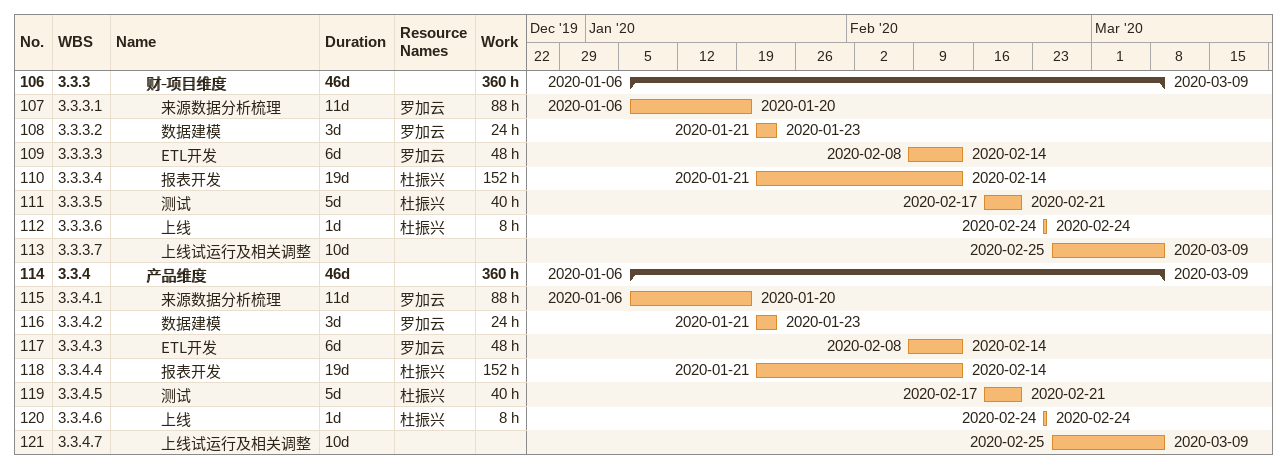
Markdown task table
| ID | WBS | Task | Duration | Start | Finish | Resources | Work (h) |
|---|---|---|---|---|---|---|---|
| 106 | 3.3.3 | **财-项目维度** | 46d | 2020-01-06 | 2020-03-09 |  | 360 |
| 107 | 3.3.3.1 | 来源数据分析梳理 | 11d | 2020-01-06 | 2020-01-20 | 罗加云 | 88 |
| 108 | 3.3.3.2 | 数据建模 | 3d | 2020-01-21 | 2020-01-23 | 罗加云 | 24 |
| 109 | 3.3.3.3 | ETL开发 | 6d | 2020-02-08 | 2020-02-14 | 罗加云 | 48 |
| 110 | 3.3.3.4 | 报表开发 | 19d | 2020-01-21 | 2020-02-14 | 杜振兴 | 152 |
| 111 | 3.3.3.5 | 测试 | 5d | 2020-02-17 | 2020-02-21 | 杜振兴 | 40 |
| 112 | 3.3.3.6 | 上线 | 1d | 2020-02-24 | 2020-02-24 | 杜振兴 | 8 |
| 113 | 3.3.3.7 | 上线试运行及相关调整 | 10d | 2020-02-25 | 2020-03-09 |  |  |
| 114 | 3.3.4 | **产品维度** | 46d | 2020-01-06 | 2020-03-09 |  | 360 |
| 115 | 3.3.4.1 | 来源数据分析梳理 | 11d | 2020-01-06 | 2020-01-20 | 罗加云 | 88 |
| 116 | 3.3.4.2 | 数据建模 | 3d | 2020-01-21 | 2020-01-23 | 罗加云 | 24 |
| 117 | 3.3.4.3 | ETL开发 | 6d | 2020-02-08 | 2020-02-14 | 罗加云 | 48 |
| 118 | 3.3.4.4 | 报表开发 | 19d | 2020-01-21 | 2020-02-14 | 杜振兴 | 152 |
| 119 | 3.3.4.5 | 测试 | 5d | 2020-02-17 | 2020-02-21 | 杜振兴 | 40 |
| 120 | 3.3.4.6 | 上线 | 1d | 2020-02-24 | 2020-02-24 | 杜振兴 | 8 |
| 121 | 3.3.4.7 | 上线试运行及相关调整 | 10d | 2020-02-25 | 2020-03-09 |  |  |
